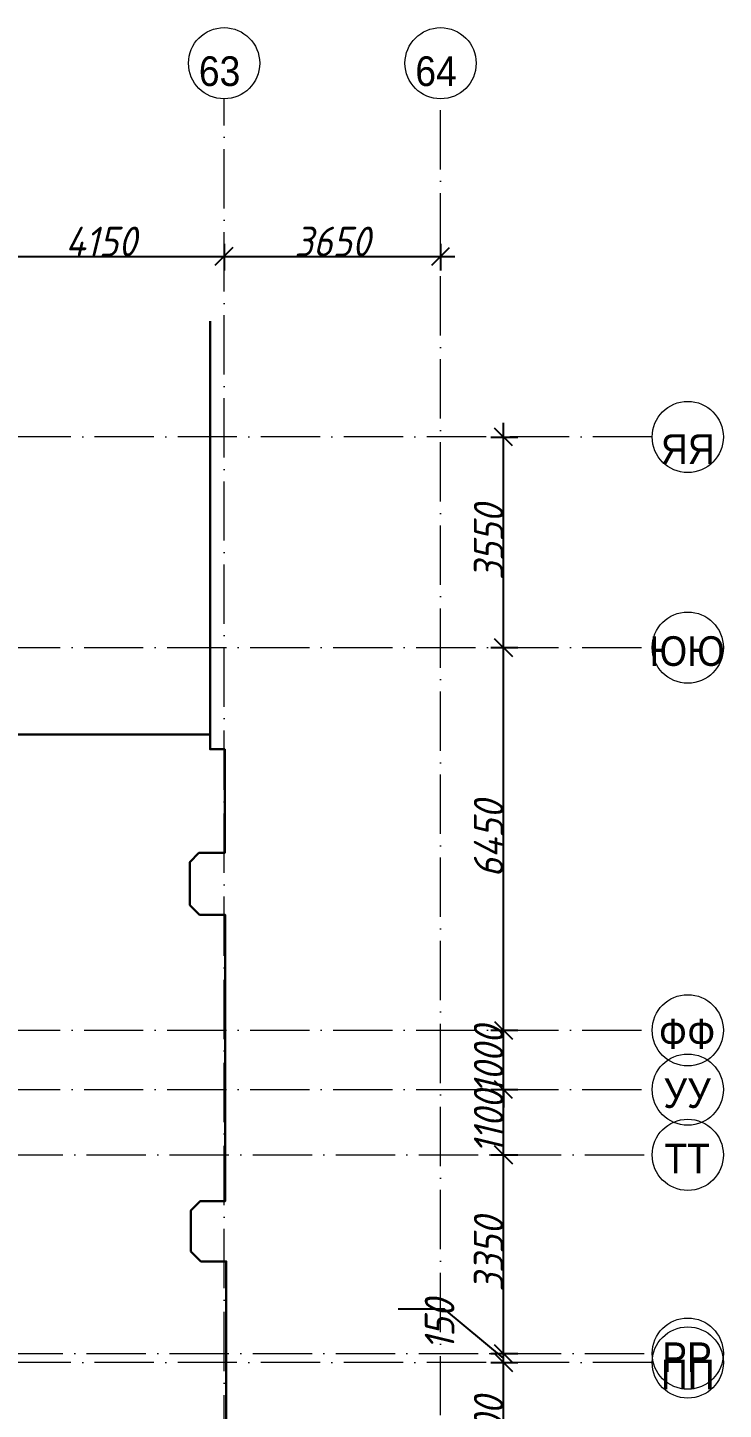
# Model space of a CAD drawing. Header units: millimetres. Extents: x -81576 to 1046824, y -248937 to 691537.
# Drawn here: x 811420 to 823150, y 444276 to 467566 of the extents above; entities that cross this region are included whole.
import ezdxf

# ---------------------------------------------------------------- set-up
doc = ezdxf.new("R2010")
doc.units = ezdxf.units.MM
doc.linetypes.add('50_200_ШТРИХ_1Т_ш5_п1_п1_', pattern=[1400, 1000, -200, 0, -200])
doc.layers.add('A-ANNO-DIMS', color=7, linetype='Continuous', lineweight=9)
for name, color, linetype, lineweight, true_color in [('Оси-1', 7, 'Continuous', 20, 0xaaaaaa), ('Оси-2', 7, 'Continuous', 9, 0xaaaaaa), ('Оси-3', 7, '50_200_ШТРИХ_1Т_ш5_п1_п1_', 9, 0xaaaaaa)]:
    doc.layers.add(name, color=color, linetype=linetype, lineweight=lineweight, true_color=true_color)
doc.styles.add('Arial', font='arial.ttf', dxfattribs={"width": 0.9, "height": 500})
doc.styles.add('ISOCPEUR_I_1', font='isocpeui.ttf', dxfattribs={"width": 0.9, "height": 500})
doc.dimstyles.new('ISO-2_5_0_9К_БОЛЬШОЙ', dxfattribs={"dimscale": 304.8, "dimtxt": 497.990588, "dimasz": 0.984252, "dimexe": 0.787402, "dimexo": 0, "dimgap": 0, "dimtad": 1, "dimdec": 0, "dimzin": 0, "dimdsep": 46, "dimtxsty": 'ISOCPEUR_I_1', "dimblk1": 'OBLIQUE', "dimblk2": 'OBLIQUE', "dimsah": 1, "dimcen": 0.09, "dimdle": 0.787402, "dimazin": 0, "dimtfac": 1, "dimtdec": 4, "dimtix": 1, "dimtmove": 0, "dimatfit": 3, "dimfxl": 1, "dimtvp": 1, "dimtolj": 1, "dimtzin": 0, "dimarcsym": 2})
doc.dimstyles.new('ISO-2_5_0_9К_БОЛЬШОЙ_1', dxfattribs={"dimscale": 304.8, "dimtxt": 497.990588, "dimasz": 0.984252, "dimexe": 0.787402, "dimexo": 0, "dimgap": 0, "dimtad": 1, "dimdec": 0, "dimzin": 0, "dimdsep": 46, "dimtxsty": 'ISOCPEUR_I_1', "dimblk1": 'OBLIQUE', "dimblk2": 'OBLIQUE', "dimsah": 1, "dimcen": 0.09, "dimdle": 0.787402, "dimazin": 0, "dimtfac": 1, "dimtdec": 4, "dimtix": 1, "dimtmove": 1, "dimatfit": 3, "dimfxl": 1, "dimtvp": 1, "dimtolj": 1, "dimtzin": 0, "dimarcsym": 2})

# ---------------------------------------------------------------- blocks, each defined once
blk = doc.blocks.new('Ось сетки - Круг_Ø6_00__ISO-2_5_0_9K_-17386508-АИ_План этажа_Стены_3')
at = {"layer": 'Оси-1'}
blk.add_circle((0, 0), 3, dxfattribs=at)
blk = doc.blocks.new('_Oblique')
at = {"color": 0, "linetype": 'ByBlock', "lineweight": -2}
blk.add_line((-0.5, -0.5), (0.5, 0.5), dxfattribs=at)
blk = doc.blocks.new('*D2482')
at = {"layer": 'A-ANNO-DIMS', "color": 0, "lineweight": -2, "transparency": 16777216}
for p, q in [((819443, 442426), (819443, 445306)), ((819230, 445066), (819683, 445066)), ((819230, 442666), (819683, 442666))]:
    blk.add_line(p, q, dxfattribs=at)
at = {"layer": 'Defpoints', "color": 0, "transparency": 16777216}
for p in [(819230, 445066), (819443, 445066), (819230, 442666)]:
    blk.add_point(p, dxfattribs=at)
at = {"layer": 'A-ANNO-DIMS', "color": 0, "lineweight": -2, "transparency": 16777216, "xscale": 300, "yscale": 300, "zscale": 300}
for p, rotation in [((819443, 445066), 90), ((819443, 442666), 270)]:
    blk.add_blockref('_Oblique', p, dxfattribs=dict(at, rotation=rotation))
at = {"layer": 'A-ANNO-DIMS', "color": 0, "transparency": 16777216, "insert": (819193, 443866), "char_height": 500, "width": 1562.92, "attachment_point": 5, "rotation": 90, "style": 'ISOCPEUR_I_1'}
blk.add_mtext('\\A1;2400', dxfattribs=at)
blk = doc.blocks.new('*D2483')
at = {"layer": 'A-ANNO-DIMS', "color": 0, "lineweight": -2, "transparency": 16777216}
for p, q in [((818448, 445964), (817669, 445964)), ((819443, 445141), (818448, 445964)), ((819443, 444826), (819443, 445456)), ((819230, 445216), (819683, 445216)), ((819230, 445066), (819683, 445066))]:
    blk.add_line(p, q, dxfattribs=at)
at = {"layer": 'Defpoints', "color": 0, "transparency": 16777216}
for p in [(819230, 445216), (819443, 445216), (819230, 445066)]:
    blk.add_point(p, dxfattribs=at)
at = {"layer": 'A-ANNO-DIMS', "color": 0, "lineweight": -2, "transparency": 16777216, "xscale": 300, "yscale": 300, "zscale": 300}
for p, rotation in [((819443, 445216), 90), ((819443, 445066), 270)]:
    blk.add_blockref('_Oblique', p, dxfattribs=dict(at, rotation=rotation))
at = {"layer": 'A-ANNO-DIMS', "color": 0, "transparency": 16777216, "insert": (818115, 445275), "char_height": 500, "width": 1022.8, "attachment_point": 1, "rotation": 90, "line_spacing_factor": 1.149209, "style": 'ISOCPEUR_I_1'}
blk.add_mtext('\\A1;150', dxfattribs=at)
blk = doc.blocks.new('*D2484')
at = {"layer": 'A-ANNO-DIMS', "color": 0, "lineweight": -2, "transparency": 16777216}
for p, q in [((819443, 444976), (819443, 448806)), ((819230, 448566), (819683, 448566)), ((819230, 445216), (819683, 445216))]:
    blk.add_line(p, q, dxfattribs=at)
at = {"layer": 'Defpoints', "color": 0, "transparency": 16777216}
for p in [(819230, 448566), (819443, 448566), (819230, 445216)]:
    blk.add_point(p, dxfattribs=at)
at = {"layer": 'A-ANNO-DIMS', "color": 0, "lineweight": -2, "transparency": 16777216, "xscale": 300, "yscale": 300, "zscale": 300}
for p, rotation in [((819443, 448566), 90), ((819443, 445216), 270)]:
    blk.add_blockref('_Oblique', p, dxfattribs=dict(at, rotation=rotation))
at = {"layer": 'A-ANNO-DIMS', "color": 0, "transparency": 16777216, "insert": (819193, 446891), "char_height": 500, "width": 1516.96, "attachment_point": 5, "rotation": 90, "style": 'ISOCPEUR_I_1'}
blk.add_mtext('\\A1;3350', dxfattribs=at)
blk = doc.blocks.new('*D2485')
at = {"layer": 'A-ANNO-DIMS', "color": 0, "lineweight": -2, "transparency": 16777216}
for p, q in [((819443, 448326), (819443, 449906)), ((819230, 449666), (819683, 449666)), ((819230, 448566), (819683, 448566))]:
    blk.add_line(p, q, dxfattribs=at)
at = {"layer": 'Defpoints', "color": 0, "transparency": 16777216}
for p in [(819230, 449666), (819443, 449666), (819230, 448566)]:
    blk.add_point(p, dxfattribs=at)
at = {"layer": 'A-ANNO-DIMS', "color": 0, "lineweight": -2, "transparency": 16777216, "xscale": 300, "yscale": 300, "zscale": 300}
for p, rotation in [((819443, 449666), 90), ((819443, 448566), 270)]:
    blk.add_blockref('_Oblique', p, dxfattribs=dict(at, rotation=rotation))
at = {"layer": 'A-ANNO-DIMS', "color": 0, "transparency": 16777216, "insert": (819193, 449116), "char_height": 500, "width": 1287.11, "attachment_point": 5, "rotation": 90, "style": 'ISOCPEUR_I_1'}
blk.add_mtext('\\A1;1100', dxfattribs=at)
blk = doc.blocks.new('*D2486')
at = {"layer": 'A-ANNO-DIMS', "color": 0, "lineweight": -2, "transparency": 16777216}
for p, q in [((819443, 450666), (819443, 450966)), ((819230, 450666), (819683, 450666)), ((819443, 449666), (819443, 450666)), ((819230, 449666), (819683, 449666)), ((819443, 449666), (819443, 449366))]:
    blk.add_line(p, q, dxfattribs=at)
at = {"layer": 'Defpoints', "color": 0, "transparency": 16777216}
for p in [(819230, 450666), (819443, 450666), (819230, 449666)]:
    blk.add_point(p, dxfattribs=at)
at = {"layer": 'A-ANNO-DIMS', "color": 0, "lineweight": -2, "transparency": 16777216, "xscale": 300, "yscale": 300, "zscale": 300}
for p, rotation in [((819443, 450666), 270), ((819443, 449666), 90)]:
    blk.add_blockref('_Oblique', p, dxfattribs=dict(at, rotation=rotation))
at = {"layer": 'A-ANNO-DIMS', "color": 0, "transparency": 16777216, "insert": (819193, 450166), "char_height": 500, "width": 1402.04, "attachment_point": 5, "rotation": 90, "style": 'ISOCPEUR_I_1'}
blk.add_mtext('\\A1;1000', dxfattribs=at)
blk = doc.blocks.new('*D2487')
at = {"layer": 'A-ANNO-DIMS', "color": 0, "lineweight": -2, "transparency": 16777216}
for p, q in [((819443, 450426), (819443, 457356)), ((819230, 457116), (819683, 457116)), ((819230, 450666), (819683, 450666))]:
    blk.add_line(p, q, dxfattribs=at)
at = {"layer": 'Defpoints', "color": 0, "transparency": 16777216}
for p in [(819230, 457116), (819443, 457116), (819230, 450666)]:
    blk.add_point(p, dxfattribs=at)
at = {"layer": 'A-ANNO-DIMS', "color": 0, "lineweight": -2, "transparency": 16777216, "xscale": 300, "yscale": 300, "zscale": 300}
for p, rotation in [((819443, 457116), 90), ((819443, 450666), 270)]:
    blk.add_blockref('_Oblique', p, dxfattribs=dict(at, rotation=rotation))
at = {"layer": 'A-ANNO-DIMS', "color": 0, "transparency": 16777216, "insert": (819193, 453891), "char_height": 500, "width": 1562.92, "attachment_point": 5, "rotation": 90, "style": 'ISOCPEUR_I_1'}
blk.add_mtext('\\A1;6450', dxfattribs=at)
blk = doc.blocks.new('*D2488')
at = {"layer": 'A-ANNO-DIMS', "color": 0, "lineweight": -2, "transparency": 16777216}
for p, q in [((819443, 456876), (819443, 460906)), ((819230, 460666), (819683, 460666)), ((819230, 457116), (819683, 457116))]:
    blk.add_line(p, q, dxfattribs=at)
at = {"layer": 'Defpoints', "color": 0, "transparency": 16777216}
for p in [(819230, 460666), (819443, 460666), (819230, 457116)]:
    blk.add_point(p, dxfattribs=at)
at = {"layer": 'A-ANNO-DIMS', "color": 0, "lineweight": -2, "transparency": 16777216, "xscale": 300, "yscale": 300, "zscale": 300}
for p, rotation in [((819443, 460666), 90), ((819443, 457116), 270)]:
    blk.add_blockref('_Oblique', p, dxfattribs=dict(at, rotation=rotation))
at = {"layer": 'A-ANNO-DIMS', "color": 0, "transparency": 16777216, "insert": (819193, 458891), "char_height": 500, "width": 1516.96, "attachment_point": 5, "rotation": 90, "style": 'ISOCPEUR_I_1'}
blk.add_mtext('\\A1;3550', dxfattribs=at)
blk = doc.blocks.new('*D2513')
at = {"layer": 'A-ANNO-DIMS', "color": 0, "lineweight": -2, "transparency": 16777216}
for p, q in [((819443, 442426), (819443, 445306)), ((819230, 445066), (819683, 445066)), ((819230, 442666), (819683, 442666))]:
    blk.add_line(p, q, dxfattribs=at)
at = {"layer": 'Defpoints', "color": 0, "transparency": 16777216}
for p in [(819230, 445066), (819443, 445066), (819230, 442666)]:
    blk.add_point(p, dxfattribs=at)
at = {"layer": 'A-ANNO-DIMS', "color": 0, "lineweight": -2, "transparency": 16777216, "xscale": 300, "yscale": 300, "zscale": 300}
for p, rotation in [((819443, 445066), 90), ((819443, 442666), 270)]:
    blk.add_blockref('_Oblique', p, dxfattribs=dict(at, rotation=rotation))
at = {"layer": 'A-ANNO-DIMS', "color": 0, "transparency": 16777216, "insert": (819193, 443866), "char_height": 500, "width": 1562.92, "attachment_point": 5, "rotation": 90, "style": 'ISOCPEUR_I_1'}
blk.add_mtext('\\A1;2400', dxfattribs=at)
blk = doc.blocks.new('*D2514')
at = {"layer": 'A-ANNO-DIMS', "color": 0, "lineweight": -2, "transparency": 16777216}
for p, q in [((818448, 445964), (817669, 445964)), ((819443, 445141), (818448, 445964)), ((819443, 444826), (819443, 445456)), ((819230, 445216), (819683, 445216)), ((819230, 445066), (819683, 445066))]:
    blk.add_line(p, q, dxfattribs=at)
at = {"layer": 'Defpoints', "color": 0, "transparency": 16777216}
for p in [(819230, 445216), (819443, 445216), (819230, 445066)]:
    blk.add_point(p, dxfattribs=at)
at = {"layer": 'A-ANNO-DIMS', "color": 0, "lineweight": -2, "transparency": 16777216, "xscale": 300, "yscale": 300, "zscale": 300}
for p, rotation in [((819443, 445216), 90), ((819443, 445066), 270)]:
    blk.add_blockref('_Oblique', p, dxfattribs=dict(at, rotation=rotation))
at = {"layer": 'A-ANNO-DIMS', "color": 0, "transparency": 16777216, "insert": (818115, 445275), "char_height": 500, "width": 1022.8, "attachment_point": 1, "rotation": 90, "line_spacing_factor": 1.149209, "style": 'ISOCPEUR_I_1'}
blk.add_mtext('\\A1;150', dxfattribs=at)
blk = doc.blocks.new('*D2515')
at = {"layer": 'A-ANNO-DIMS', "color": 0, "lineweight": -2, "transparency": 16777216}
for p, q in [((819443, 444976), (819443, 448806)), ((819230, 448566), (819683, 448566)), ((819230, 445216), (819683, 445216))]:
    blk.add_line(p, q, dxfattribs=at)
at = {"layer": 'Defpoints', "color": 0, "transparency": 16777216}
for p in [(819230, 448566), (819443, 448566), (819230, 445216)]:
    blk.add_point(p, dxfattribs=at)
at = {"layer": 'A-ANNO-DIMS', "color": 0, "lineweight": -2, "transparency": 16777216, "xscale": 300, "yscale": 300, "zscale": 300}
for p, rotation in [((819443, 448566), 90), ((819443, 445216), 270)]:
    blk.add_blockref('_Oblique', p, dxfattribs=dict(at, rotation=rotation))
at = {"layer": 'A-ANNO-DIMS', "color": 0, "transparency": 16777216, "insert": (819193, 446891), "char_height": 500, "width": 1516.96, "attachment_point": 5, "rotation": 90, "style": 'ISOCPEUR_I_1'}
blk.add_mtext('\\A1;3350', dxfattribs=at)
blk = doc.blocks.new('*D2516')
at = {"layer": 'A-ANNO-DIMS', "color": 0, "lineweight": -2, "transparency": 16777216}
for p, q in [((819443, 448326), (819443, 449906)), ((819230, 449666), (819683, 449666)), ((819230, 448566), (819683, 448566))]:
    blk.add_line(p, q, dxfattribs=at)
at = {"layer": 'Defpoints', "color": 0, "transparency": 16777216}
for p in [(819230, 449666), (819443, 449666), (819230, 448566)]:
    blk.add_point(p, dxfattribs=at)
at = {"layer": 'A-ANNO-DIMS', "color": 0, "lineweight": -2, "transparency": 16777216, "xscale": 300, "yscale": 300, "zscale": 300}
for p, rotation in [((819443, 449666), 90), ((819443, 448566), 270)]:
    blk.add_blockref('_Oblique', p, dxfattribs=dict(at, rotation=rotation))
at = {"layer": 'A-ANNO-DIMS', "color": 0, "transparency": 16777216, "insert": (819193, 449116), "char_height": 500, "width": 1287.11, "attachment_point": 5, "rotation": 90, "style": 'ISOCPEUR_I_1'}
blk.add_mtext('\\A1;1100', dxfattribs=at)
blk = doc.blocks.new('*D2517')
at = {"layer": 'A-ANNO-DIMS', "color": 0, "lineweight": -2, "transparency": 16777216}
for p, q in [((819443, 450666), (819443, 450966)), ((819230, 450666), (819683, 450666)), ((819443, 449666), (819443, 450666)), ((819230, 449666), (819683, 449666)), ((819443, 449666), (819443, 449366))]:
    blk.add_line(p, q, dxfattribs=at)
at = {"layer": 'Defpoints', "color": 0, "transparency": 16777216}
for p in [(819230, 450666), (819443, 450666), (819230, 449666)]:
    blk.add_point(p, dxfattribs=at)
at = {"layer": 'A-ANNO-DIMS', "color": 0, "lineweight": -2, "transparency": 16777216, "xscale": 300, "yscale": 300, "zscale": 300}
for p, rotation in [((819443, 450666), 270), ((819443, 449666), 90)]:
    blk.add_blockref('_Oblique', p, dxfattribs=dict(at, rotation=rotation))
at = {"layer": 'A-ANNO-DIMS', "color": 0, "transparency": 16777216, "insert": (819193, 450166), "char_height": 500, "width": 1402.04, "attachment_point": 5, "rotation": 90, "style": 'ISOCPEUR_I_1'}
blk.add_mtext('\\A1;1000', dxfattribs=at)
blk = doc.blocks.new('*D2518')
at = {"layer": 'A-ANNO-DIMS', "color": 0, "lineweight": -2, "transparency": 16777216}
for p, q in [((819443, 450426), (819443, 457356)), ((819230, 457116), (819683, 457116)), ((819230, 450666), (819683, 450666))]:
    blk.add_line(p, q, dxfattribs=at)
at = {"layer": 'Defpoints', "color": 0, "transparency": 16777216}
for p in [(819230, 457116), (819443, 457116), (819230, 450666)]:
    blk.add_point(p, dxfattribs=at)
at = {"layer": 'A-ANNO-DIMS', "color": 0, "lineweight": -2, "transparency": 16777216, "xscale": 300, "yscale": 300, "zscale": 300}
for p, rotation in [((819443, 457116), 90), ((819443, 450666), 270)]:
    blk.add_blockref('_Oblique', p, dxfattribs=dict(at, rotation=rotation))
at = {"layer": 'A-ANNO-DIMS', "color": 0, "transparency": 16777216, "insert": (819193, 453891), "char_height": 500, "width": 1562.92, "attachment_point": 5, "rotation": 90, "style": 'ISOCPEUR_I_1'}
blk.add_mtext('\\A1;6450', dxfattribs=at)
blk = doc.blocks.new('*D2519')
at = {"layer": 'A-ANNO-DIMS', "color": 0, "lineweight": -2, "transparency": 16777216}
for p, q in [((819443, 456876), (819443, 460906)), ((819230, 460666), (819683, 460666)), ((819230, 457116), (819683, 457116))]:
    blk.add_line(p, q, dxfattribs=at)
at = {"layer": 'Defpoints', "color": 0, "transparency": 16777216}
for p in [(819230, 460666), (819443, 460666), (819230, 457116)]:
    blk.add_point(p, dxfattribs=at)
at = {"layer": 'A-ANNO-DIMS', "color": 0, "lineweight": -2, "transparency": 16777216, "xscale": 300, "yscale": 300, "zscale": 300}
for p, rotation in [((819443, 460666), 90), ((819443, 457116), 270)]:
    blk.add_blockref('_Oblique', p, dxfattribs=dict(at, rotation=rotation))
at = {"layer": 'A-ANNO-DIMS', "color": 0, "transparency": 16777216, "insert": (819193, 458891), "char_height": 500, "width": 1516.96, "attachment_point": 5, "rotation": 90, "style": 'ISOCPEUR_I_1'}
blk.add_mtext('\\A1;3550', dxfattribs=at)
blk = doc.blocks.new('*D2525')
at = {"layer": 'A-ANNO-DIMS', "color": 0, "lineweight": -2, "transparency": 16777216}
for p, q in [((810342, 463711), (814972, 463711)), ((810582, 463923), (810582, 463471)), ((814732, 463923), (814732, 463471))]:
    blk.add_line(p, q, dxfattribs=at)
at = {"layer": 'Defpoints', "color": 0, "transparency": 16777216}
for p in [(810582, 463923), (814732, 463923), (814732, 463711)]:
    blk.add_point(p, dxfattribs=at)
at = {"layer": 'A-ANNO-DIMS', "color": 0, "lineweight": -2, "transparency": 16777216, "xscale": 300, "yscale": 300, "zscale": 300, "rotation": 180}
blk.add_blockref('_Oblique', (810582, 463711), dxfattribs=at)
at = {"layer": 'A-ANNO-DIMS', "color": 0, "lineweight": -2, "transparency": 16777216, "xscale": 300, "yscale": 300, "zscale": 300}
blk.add_blockref('_Oblique', (814732, 463711), dxfattribs=at)
at = {"layer": 'A-ANNO-DIMS', "color": 0, "transparency": 16777216, "insert": (812657, 463961), "char_height": 500, "width": 1448, "attachment_point": 5, "style": 'ISOCPEUR_I_1'}
blk.add_mtext('\\A1;4150', dxfattribs=at)
blk = doc.blocks.new('*D2526')
at = {"layer": 'A-ANNO-DIMS', "color": 0, "lineweight": -2, "transparency": 16777216}
for p, q in [((814492, 463711), (818622, 463711)), ((814732, 463923), (814732, 463471)), ((818382, 463923), (818382, 463471))]:
    blk.add_line(p, q, dxfattribs=at)
at = {"layer": 'Defpoints', "color": 0, "transparency": 16777216}
for p in [(814732, 463923), (818382, 463923), (818382, 463711)]:
    blk.add_point(p, dxfattribs=at)
at = {"layer": 'A-ANNO-DIMS', "color": 0, "lineweight": -2, "transparency": 16777216, "xscale": 300, "yscale": 300, "zscale": 300, "rotation": 180}
blk.add_blockref('_Oblique', (814732, 463711), dxfattribs=at)
at = {"layer": 'A-ANNO-DIMS', "color": 0, "lineweight": -2, "transparency": 16777216, "xscale": 300, "yscale": 300, "zscale": 300}
blk.add_blockref('_Oblique', (818382, 463711), dxfattribs=at)
at = {"layer": 'A-ANNO-DIMS', "color": 0, "transparency": 16777216, "insert": (816557, 463961), "char_height": 500, "width": 1516.96, "attachment_point": 5, "style": 'ISOCPEUR_I_1'}
blk.add_mtext('\\A1;3650', dxfattribs=at)

msp = doc.modelspace()

# ---------------------------------------------------------------- linework, layer by layer
at = {"lineweight": 30}
msp.add_lwpolyline([(814769.9, 444029.3), (814769.9, 446769.3), (814341.9, 446769.3), (814172.2, 446939), (814172.2, 447629), (814327.7, 447784.6), (814747.7, 447784.6), (814747.7, 452614.6), (814317.7, 452614.6), (814155.1, 452777.2), (814155.1, 453502.2), (814307.1, 453654.2), (814742.1, 453654.2), (814742.1, 455404.2), (814497.1, 455404.2), (814497.1, 455649.2), (814497.1, 462621.2)], dxfattribs=at)
at = {"color": 18, "lineweight": 30, "true_color": 0x000000}
msp.add_lwpolyline([(814497.1, 455649.2), (807525.1, 455649.2), (807525.1, 455439.2), (806985.1, 455439.2), (806985.1, 455439.2), (806985.1, 457889.2), (807005.1, 457889.2), (807185.1, 457889.2), (807185.1, 459476.2), (806985.1, 459476.2), (806755.1, 459476.2), (806755.1, 459706.2), (803055.1, 459706.2), (803055.1, 459450.2), (802531.1, 459450.2), (802531.1, 459713.2), (797181.1, 459713.2), (797181.1, 456496.2), (797311.1, 456496.2), (797311.1, 455956.2), (797176.1, 455956.2), (797176.1, 452375.2), (797177.1, 452375.2)], dxfattribs=at)
at = {"layer": 'Оси-3'}
for p, q in [((814732.1, 422516.2), (814732.1, 466366.2)), ((818382.1, 423174.3), (818382.1, 466366.2)), ((821950.1, 460666.2), (780168.1, 460666.2)), ((780168.1, 457115.9), (821950.1, 457115.9)), ((780168.1, 450666.2), (821950.1, 450666.2)), ((780168.1, 449666.2), (821950.1, 449666.2)), ((799813.4, 448566.2), (821950.1, 448566.2)), ((799813.4, 445216.2), (821950.1, 445216.2)), ((821950.1, 445066.2), (780168.1, 445066.2))]:
    msp.add_line(p, q, dxfattribs=at)

# ---------------------------------------------------------------- block references
at = {"layer": 'Оси-1', "xscale": 199.9999999999999, "yscale": 199.9999999999999, "zscale": 199.9999999999999}
for p in [(814732.1, 466966.2), (818382.1, 466966.2), (818382.1, 466966.2)]:
    msp.add_blockref('Ось сетки - Круг_Ø6_00__ISO-2_5_0_9K_-17386508-АИ_План этажа_Стены_3', p, dxfattribs=at)
for p, rotation in [((822550.1, 460666.2), 89.9999999999998), ((822550.1, 457115.9), 269.9999999999995), ((822550.1, 450666.2), 269.9999999999995), ((822550.1, 449666.2), 269.9999999999995), ((822550.1, 448566.2), 269.9999999999995), ((822550.1, 445216.2), 269.9999999999995), ((822550.1, 445066.2), 89.99999999999982)]:
    msp.add_blockref('Ось сетки - Круг_Ø6_00__ISO-2_5_0_9K_-17386508-АИ_План этажа_Стены_3', p, dxfattribs=dict(at, rotation=rotation))

# ---------------------------------------------------------------- texts
at = {"layer": 'Оси-2', "char_height": 500, "attachment_point": 5, "line_spacing_factor": 0.936439, "style": 'Arial'}
for s, insert, width in [('\\pxqc,t4.572,9.144,13.716,18.288,22.86,27.432,32.004,36.576,41.148,45.72,50.292,54.864,59.436,64.008,68.58,73.152,77.724,82.296,86.868,91.44,96.012,100.584,105.156,109.728,114.3,118.872,123.444,128.016,132.588,137.16,141.732,146.304;{63}', (814656.2, 466828.7), 702), ('\\pxqc,t4.572,9.144,13.716,18.288,22.86,27.432,32.004,36.576,41.148,45.72,50.292,54.864,59.436,64.008,68.58,73.152,77.724,82.296,86.868,91.44,96.012,100.584,105.156,109.728,114.3,118.872,123.444,128.016,132.588,137.16,141.732,146.304;{64}', (818306.2, 466828.7), 702), ('\\pxqc,t4.572,9.144,13.716,18.288,22.86,27.432,32.004,36.576,41.148,45.72,50.292,54.864,59.436,64.008,68.58,73.152,77.724,82.296,86.868,91.44,96.012,100.584,105.156,109.728,114.3,118.872,123.444,128.016,132.588,137.16,141.732,146.304;{64}', (818306.2, 466828.7), 702), ('\\pxqc,t4.572,9.144,13.716,18.288,22.86,27.432,32.004,36.576,41.148,45.72,50.292,54.864,59.436,64.008,68.58,73.152,77.724,82.296,86.868,91.44,96.012,100.584,105.156,109.728,114.3,118.872,123.444,128.016,132.588,137.16,141.732,146.304;{ЯЯ}', (822549.8, 460463.4), 916.2), ('\\pxqc,t4.572,9.144,13.716,18.288,22.86,27.432,32.004,36.576,41.148,45.72,50.292,54.864,59.436,64.008,68.58,73.152,77.724,82.296,86.868,91.44,96.012,100.584,105.156,109.728,114.3,118.872,123.444,128.016,132.588,137.16,141.732,146.304;{ЮЮ}', (822539.5, 457054.1), 1297.8), ('\\pxqc,t4.572,9.144,13.716,18.288,22.86,27.432,32.004,36.576,41.148,45.72,50.292,54.864,59.436,64.008,68.58,73.152,77.724,82.296,86.868,91.44,96.012,100.584,105.156,109.728,114.3,118.872,123.444,128.016,132.588,137.16,141.732,146.304;{ФФ}', (822538.6, 450604.5), 964.8), ('\\pxqc,t4.572,9.144,13.716,18.288,22.86,27.432,32.004,36.576,41.148,45.72,50.292,54.864,59.436,64.008,68.58,73.152,77.724,82.296,86.868,91.44,96.012,100.584,105.156,109.728,114.3,118.872,123.444,128.016,132.588,137.16,141.732,146.304;{УУ}', (822538.6, 449604.5), 822.6), ('\\pxqc,t4.572,9.144,13.716,18.288,22.86,27.432,32.004,36.576,41.148,45.72,50.292,54.864,59.436,64.008,68.58,73.152,77.724,82.296,86.868,91.44,96.012,100.584,105.156,109.728,114.3,118.872,123.444,128.016,132.588,137.16,141.732,146.304;{ТТ}', (822539.5, 448504.5), 797.4), ('\\pxqc,t4.572,9.144,13.716,18.288,22.86,27.432,32.004,36.576,41.148,45.72,50.292,54.864,59.436,64.008,68.58,73.152,77.724,82.296,86.868,91.44,96.012,100.584,105.156,109.728,114.3,118.872,123.444,128.016,132.588,137.16,141.732,146.304;{РР}', (822538.6, 445154.5), 846), ('\\pxqc,t4.572,9.144,13.716,18.288,22.86,27.432,32.004,36.576,41.148,45.72,50.292,54.864,59.436,64.008,68.58,73.152,77.724,82.296,86.868,91.44,96.012,100.584,105.156,109.728,114.3,118.872,123.444,128.016,132.588,137.16,141.732,146.304;{ПП}', (822549.8, 444863.4), 916.2)]:
    msp.add_mtext(s, dxfattribs=dict(at, insert=insert, width=width))

# ---------------------------------------------------------------- dimensions: what is measured, and where the dimension line sits
at = {"layer": 'A-ANNO-DIMS'}
for base, p1, p2, override, picture, middle in [((814732.1, 463710.5), (810582.1, 463922.6), (814732.1, 463922.6), {"dimpost": '<>', "dimfxl": 4150}, '*D2525', (812657.1, 463960.5)), ((818382.1, 463710.5), (814732.1, 463922.6), (818382.1, 463922.6), {"dimpost": '<>', "dimfxl": 3650}, '*D2526', (816557.1, 463960.5))]:
    dim = msp.add_linear_dim(base=base, p1=p1, p2=p2, dimstyle='ISO-2_5_0_9К_БОЛЬШОЙ', override=override, dxfattribs=at)
    dim.commit()
    dim.dimension.update_dxf_attribs({"geometry": picture, "text_midpoint": middle})
for base, p1, p2, override, picture, middle in [((819442.5, 460666.2), (819230.4, 457115.9), (819230.4, 460666.2), {"dimpost": '<>', "dimfxl": 3550.347485}, '*D2488', (819192.5, 458891.1)), ((819442.5, 460666.2), (819230.4, 457115.9), (819230.4, 460666.2), {"dimpost": '<>', "dimfxl": 3550.347485}, '*D2519', (819192.5, 458891.1)), ((819442.5, 457115.9), (819230.4, 450666.2), (819230.4, 457115.9), {"dimpost": '<>', "dimfxl": 6449.652515}, '*D2487', (819192.5, 453891.1)), ((819442.5, 457115.9), (819230.4, 450666.2), (819230.4, 457115.9), {"dimpost": '<>', "dimfxl": 6449.652515}, '*D2518', (819192.5, 453891.1)), ((819442.5, 450666.2), (819230.4, 449666.2), (819230.4, 450666.2), {"dimpost": '<>', "dimfxl": 1000}, '*D2486', (819192.5, 450166.2)), ((819442.5, 450666.2), (819230.4, 449666.2), (819230.4, 450666.2), {"dimpost": '<>', "dimfxl": 1000}, '*D2517', (819192.5, 450166.2)), ((819442.5, 449666.2), (819230.4, 448566.2), (819230.4, 449666.2), {"dimpost": '<>', "dimfxl": 1100}, '*D2485', (819192.5, 449116.2)), ((819442.5, 449666.2), (819230.4, 448566.2), (819230.4, 449666.2), {"dimpost": '<>', "dimfxl": 1100}, '*D2516', (819192.5, 449116.2)), ((819442.5, 448566.2), (819230.4, 445216.2), (819230.4, 448566.2), {"dimpost": '<>', "dimfxl": 3350}, '*D2484', (819192.5, 446891.2)), ((819442.5, 448566.2), (819230.4, 445216.2), (819230.4, 448566.2), {"dimpost": '<>', "dimfxl": 3350}, '*D2515', (819192.5, 446891.2)), ((819442.5, 445066.2), (819230.4, 442666.2), (819230.4, 445066.2), {"dimpost": '<>', "dimfxl": 2400}, '*D2482', (819192.5, 443866.2)), ((819442.5, 445066.2), (819230.4, 442666.2), (819230.4, 445066.2), {"dimpost": '<>', "dimfxl": 2400}, '*D2513', (819192.5, 443866.2))]:
    dim = msp.add_linear_dim(base=base, p1=p1, p2=p2, angle=90, dimstyle='ISO-2_5_0_9К_БОЛЬШОЙ', override=override, dxfattribs=at)
    dim.commit()
    dim.dimension.update_dxf_attribs({"geometry": picture, "text_midpoint": middle})
for picture in ['*D2483', '*D2514']:
    dim = msp.add_linear_dim(base=(819442.5, 445216.2), p1=(819230.4, 445066.2), p2=(819230.4, 445216.2), angle=90, dimstyle='ISO-2_5_0_9К_БОЛЬШОЙ_1', override={"dimpost": '<>', "dimfxl": 150}, dxfattribs=at)
    dim.commit()
    dim.dimension.update_dxf_attribs({"geometry": picture, "text_midpoint": (818448.3, 445964), "dimtype": 160, "text_rotation": 90})

doc.saveas('drawing.dxf')
